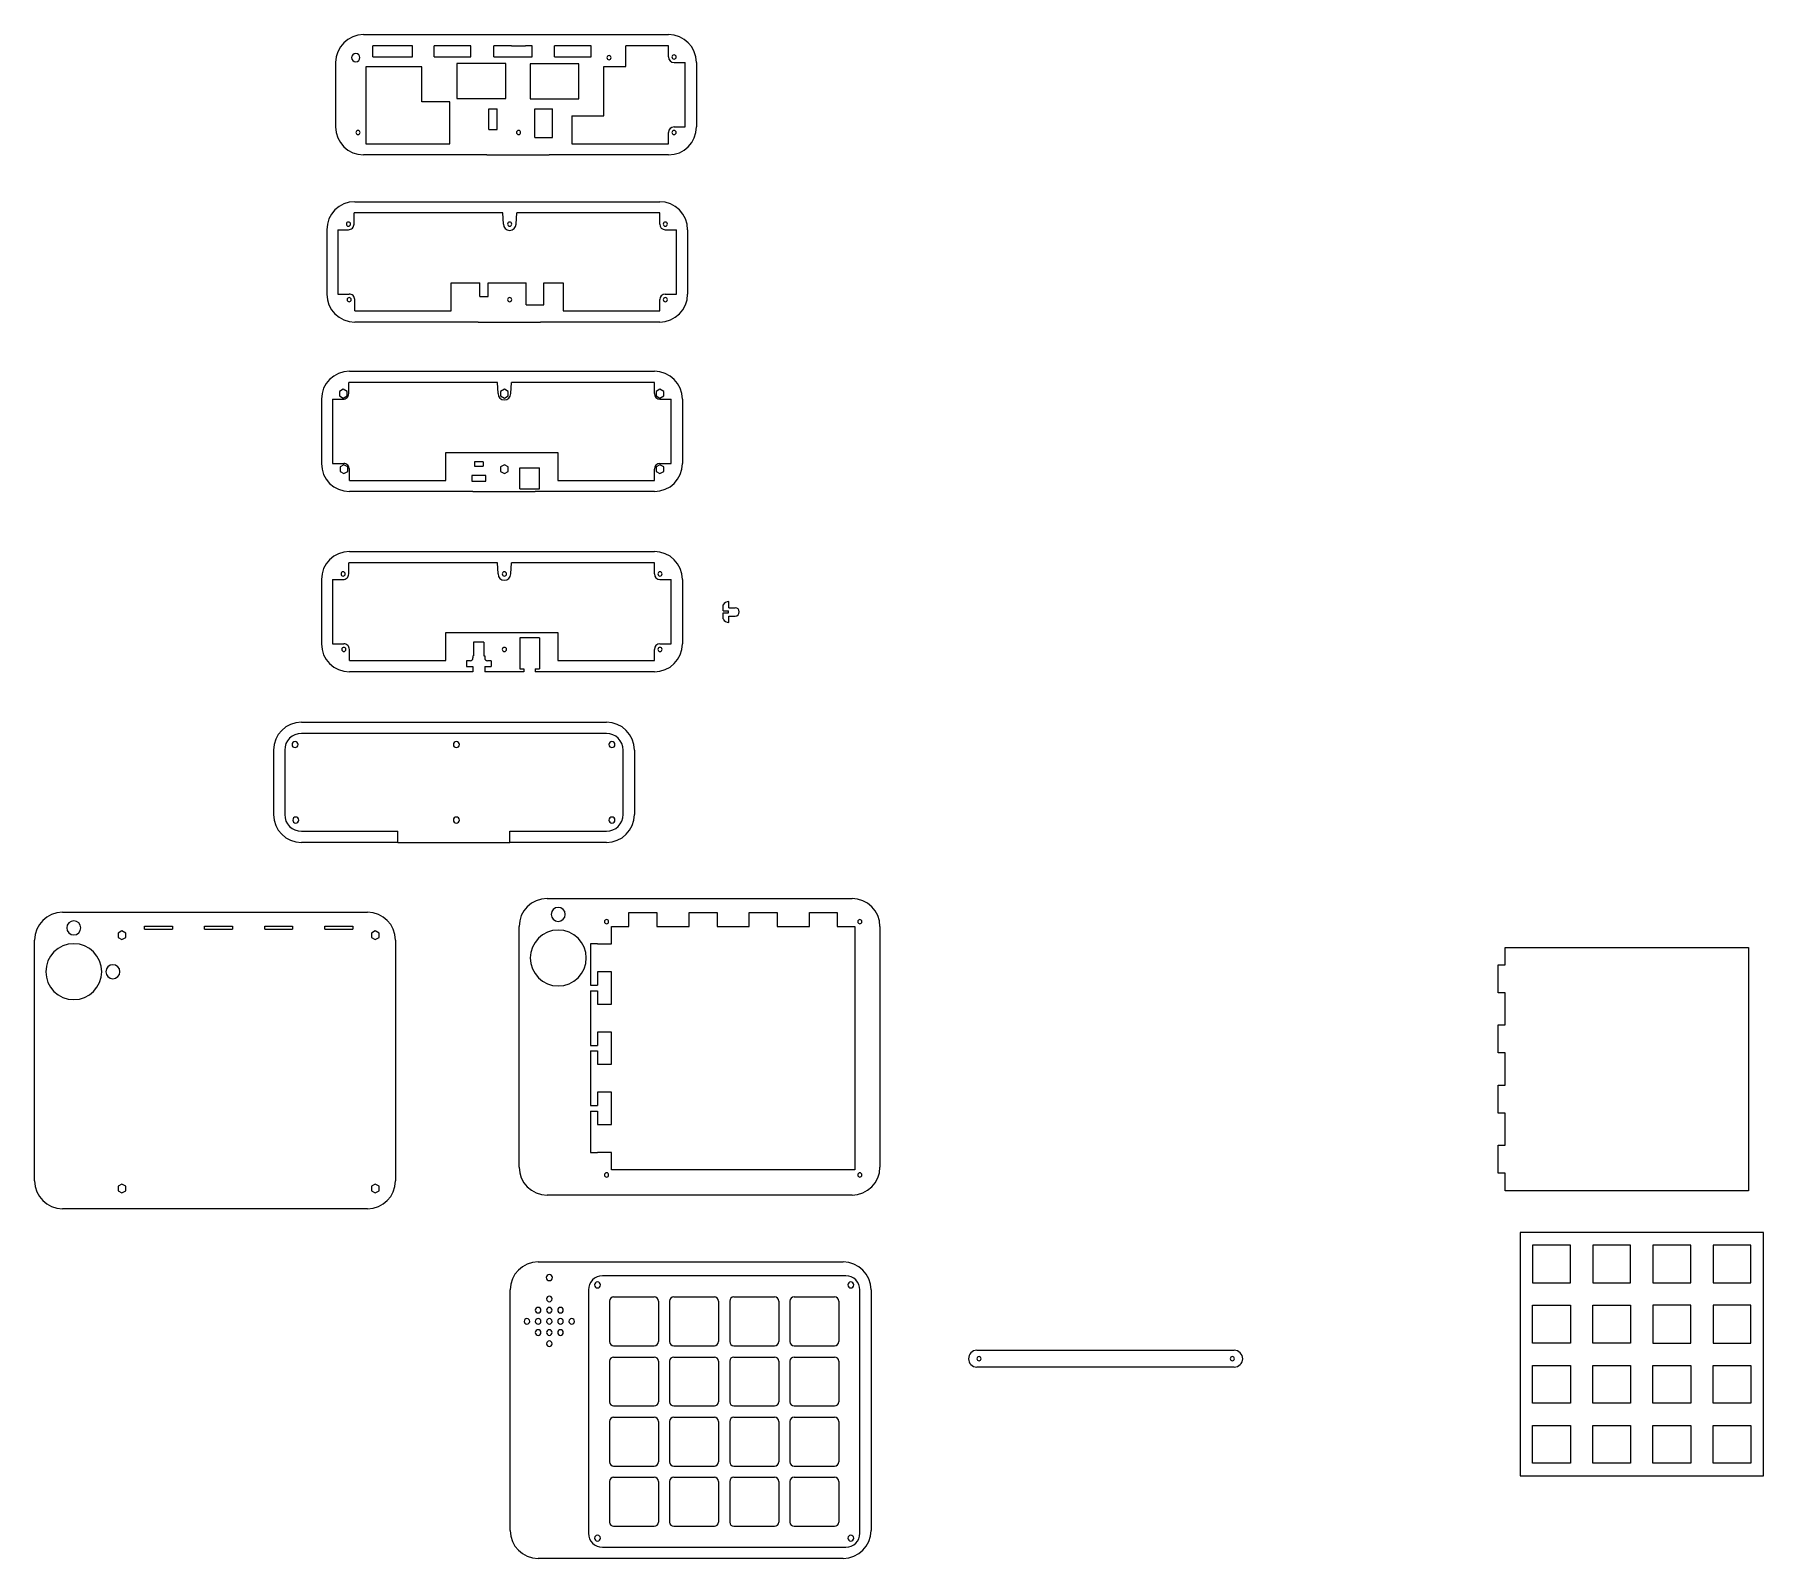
# Model space of a CAD drawing. Header units: millimetres. Extents: x -19 to 1217, y -86 to 1004.
import ezdxf

# ---------------------------------------------------------------- set-up
doc = ezdxf.new("R2010")
doc.units = ezdxf.units.MM
for name, color, linetype, lineweight, true_color in [('layer 1', 5, 'Continuous', 25, 0x0000ff), ('layer 2', 1, 'Continuous', 25, 0xff0000), ('layer 3', 3, 'Continuous', 25, 0x00ff00)]:
    doc.layers.add(name, color=color, linetype=linetype, lineweight=lineweight, true_color=true_color)

msp = doc.modelspace()

# ---------------------------------------------------------------- linework, layer by layer
at = {"layer": 'layer 1'}
for p, q in [((216.2, 1003.5), (434.2, 1003.5)), ((196.2, 983.5), (196.2, 937.5)), ((454.2, 983.5), (454.2, 937.5)), ((304.4, 917.5), (216.2, 917.5)), ((304.4, 917.5), (349, 917.5)), ((434.2, 917.5), (349, 917.5)), ((209.9, 884), (427.9, 884)), ((189.9, 864), (189.9, 818)), ((447.9, 864), (447.9, 818)), ((298.1, 798), (209.9, 798)), ((298.1, 798), (342.7, 798)), ((427.9, 798), (342.7, 798)), ((206.1, 762.8), (424.1, 762.8)), ((186.1, 742.8), (186.1, 696.8)), ((444.1, 742.8), (444.1, 696.8)), ((294.3, 676.8), (206.1, 676.8)), ((294.3, 676.8), (338.9, 676.8)), ((424.1, 676.8), (338.9, 676.8)), ((206.1, 633.9), (424.1, 633.9)), ((186.1, 613.9), (186.1, 567.9)), ((444.1, 613.9), (444.1, 567.9)), ((473.3, 591.4), (473.3, 595.8)), ((477.3, 593.7), (477.3, 598.2)), ((477.3, 593.7), (481.8, 593.7)), ((473.3, 591.4), (477.1, 591.4)), ((473.3, 585.7), (473.3, 590.1)), ((473.3, 590.1), (477.1, 590.1)), ((477.1, 590.1), (477.1, 591.4)), ((477.3, 583.2), (477.3, 587.7)), ((477.3, 587.7), (481.8, 587.7)), ((294.9, 569.1), (294.9, 559.4)), ((302.3, 569.1), (294.9, 569.1)), ((302.3, 569.1), (302.3, 559.4)), ((341.9, 572.2), (327.9, 572.2)), ((327.9, 572.2), (327.9, 550)), ((341.9, 572.2), (341.9, 550)), ((294.4, 559.4), (294.4, 557.8)), ((294.4, 559.4), (294.9, 559.4)), ((302.3, 559.4), (302.8, 559.4)), ((302.8, 559.4), (302.8, 557.8)), ((294.3, 547.9), (206.1, 547.9)), ((289.8, 555.8), (289.8, 551.8)), ((292.4, 555.8), (289.8, 555.8)), ((289.8, 551.8), (294.3, 551.8)), ((294.3, 551.8), (294.3, 547.9)), ((302.9, 551.8), (307.4, 551.8)), ((302.9, 551.8), (302.9, 547.9)), ((330.9, 547.9), (302.9, 547.9)), ((307.4, 555.8), (304.8, 555.8)), ((307.4, 555.8), (307.4, 551.8)), ((327.9, 550), (330.9, 550)), ((330.9, 550), (330.9, 547.9)), ((338.9, 550), (338.9, 547.9)), ((338.9, 550), (341.9, 550)), ((424.1, 547.9), (338.9, 547.9)), ((171.8, 511.9), (389.8, 511.9)), ((151.8, 491.9), (151.8, 445.9)), ((409.8, 491.9), (409.8, 445.9)), ((240.8, 425.9), (171.8, 425.9)), ((240.8, 425.9), (320.8, 425.9)), ((389.8, 425.9), (320.8, 425.9)), ((347.4, 385.8), (565.4, 385.8)), ((1, 376), (219, 376)), ((327.4, 193.8), (327.4, 365.8)), ((585.4, 365.8), (585.4, 193.8)), ((-19, 184), (-19, 356)), ((239, 356), (239, 184)), ((565.4, 173.8), (347.4, 173.8)), ((219, 164), (1, 164)), ((1079, 138), (1052, 138)), ((1052, 138), (1052, 111)), ((1079, 111), (1079, 138)), ((1122, 138), (1095, 138)), ((1095, 138), (1095, 111)), ((1122, 111), (1122, 138)), ((1165, 138), (1138, 138)), ((1138, 138), (1138, 111)), ((1165, 111), (1165, 138)), ((1208, 138), (1181, 138)), ((1181, 138), (1181, 111)), ((1208, 111), (1208, 138)), ((341, 126), (559, 126)), ((321, -66), (321, 106)), ((579, 106), (579, -66)), ((1052, 111), (1079, 111)), ((1095, 111), (1122, 111)), ((1138, 111), (1165, 111)), ((1181, 111), (1208, 111)), ((1052, 68), (1052, 95)), ((1052, 95), (1079, 95)), ((1079, 95), (1079, 68)), ((1095, 68), (1095, 95)), ((1095, 95), (1122, 95)), ((1122, 95), (1122, 68)), ((1165, 95), (1138, 95)), ((1138, 95), (1138, 68)), ((1165, 68), (1165, 95)), ((1208, 95), (1181, 95)), ((1181, 95), (1181, 68)), ((1208, 68), (1208, 95)), ((654.7, 62.8), (838.7, 62.8)), ((1079, 68), (1052, 68)), ((1122, 68), (1095, 68)), ((1138, 68), (1165, 68)), ((1181, 68), (1208, 68)), ((838.7, 50.8), (654.7, 50.8)), ((1052, 25), (1052, 52)), ((1052, 52), (1079, 52)), ((1079, 52), (1079, 25)), ((1095, 25), (1095, 52)), ((1095, 52), (1122, 52)), ((1122, 52), (1122, 25)), ((1138, 25), (1138, 52)), ((1138, 52), (1165, 52)), ((1165, 52), (1165, 25)), ((1181, 25), (1181, 52)), ((1181, 52), (1208, 52)), ((1208, 52), (1208, 25)), ((1079, 25), (1052, 25)), ((1122, 25), (1095, 25)), ((1165, 25), (1138, 25)), ((1208, 25), (1181, 25)), ((1052, -18), (1052, 9)), ((1052, 9), (1079, 9)), ((1079, 9), (1079, -18)), ((1095, -18), (1095, 9)), ((1095, 9), (1122, 9)), ((1122, 9), (1122, -18)), ((1138, -18), (1138, 9)), ((1138, 9), (1165, 9)), ((1165, 9), (1165, -18)), ((1181, -18), (1181, 9)), ((1181, 9), (1208, 9)), ((1208, 9), (1208, -18)), ((1079, -18), (1052, -18)), ((1122, -18), (1095, -18)), ((1165, -18), (1138, -18)), ((1208, -18), (1181, -18)), ((559, -86), (341, -86))]:
    msp.add_line(p, q, dxfattribs=at)
for centre, radius, start, end in [((216.2, 983.5), 20, 90, 180), ((434.2, 983.5), 20, 0, 90), ((216.2, 937.5), 20, 180, 270), ((434.2, 937.5), 20, 270, 0), ((209.9, 864), 20, 90, 180), ((427.9, 864), 20, 0, 90), ((209.9, 818), 20, 180, 270), ((427.9, 818), 20, 270, 0), ((206.1, 742.8), 20, 90, 180), ((424.1, 742.8), 20, 0, 90), ((206.1, 696.8), 20, 180, 270), ((424.1, 696.8), 20, 270, 0), ((206.1, 613.9), 20, 90, 180), ((424.1, 613.9), 20, 0, 90), ((477.3, 593.7), 4.5, 90, 152.734), ((481.8, 590.7), 3, 270, 90), ((477.3, 587.7), 4.5, 207.266, 270), ((206.1, 567.9), 20, 180, 270), ((292.4, 557.8), 2, 270, 0), ((304.8, 557.8), 2, 180, 270), ((424.1, 567.9), 20, 270, 0), ((171.8, 491.9), 20, 90, 180), ((389.8, 491.9), 20, 0, 90), ((171.8, 445.9), 20, 180, 270), ((389.8, 445.9), 20, 270, 0), ((347.4, 365.8), 20, 90, 180), ((565.4, 365.8), 20, 0, 90), ((1, 356), 20, 90, 180), ((219, 356), 20, 0, 90), ((347.4, 193.8), 20, 180, 270), ((565.4, 193.8), 20, 270, 0), ((1, 184), 20, 180, 270), ((219, 184), 20, 270, 0), ((341, 106), 20, 90, 180), ((559, 106), 20, 0, 90), ((654.7, 56.8), 6, 90, 270), ((838.7, 56.8), 6, 270, 90), ((341, -66), 20, 180, 270), ((559, -66), 20, 270, 0)]:
    msp.add_arc(centre, radius, start, end, dxfattribs=at)
at = {"layer": 'layer 2'}
for p, q in [((251.3, 995.5), (222.9, 995.5)), ((222.9, 987.5), (222.9, 995.5)), ((251.3, 987.5), (251.3, 995.5)), ((293, 995.5), (266.6, 995.5)), ((266.6, 987.5), (266.6, 995.5)), ((293, 987.5), (293, 995.5)), ((322, 995.5), (309.3, 995.5)), ((309.3, 987.5), (309.3, 995.5)), ((322, 995.5), (332, 995.5)), ((336.7, 995.5), (332, 995.5)), ((336.7, 987.5), (336.7, 995.5)), ((378.9, 995.5), (352.8, 995.5)), ((352.8, 987.5), (352.8, 995.5)), ((378.9, 987.5), (378.9, 995.5)), ((434.2, 995.5), (403.8, 995.5)), ((403.8, 980.8), (403.8, 995.5)), ((434.2, 995.5), (434.2, 995.5)), ((434.2, 987.5), (434.2, 995.5)), ((257.8, 980.5), (217.8, 980.5)), ((217.8, 980.5), (217.8, 925.5)), ((222.9, 987.5), (251.3, 987.5)), ((257.8, 955.5), (257.8, 980.5)), ((266.6, 987.5), (293, 987.5)), ((318, 982.9), (283, 982.9)), ((283, 982.9), (283, 957.9)), ((309.3, 987.5), (336.7, 987.5)), ((318, 957.9), (318, 982.9)), ((370.2, 982.5), (335.2, 982.5)), ((335.2, 982.5), (335.2, 957.5)), ((352.8, 987.5), (378.9, 987.5)), ((370.2, 957.5), (370.2, 982.5)), ((388, 945.5), (388, 980.8)), ((388, 980.8), (403.8, 980.8)), ((438.2, 983.5), (446.2, 983.5)), ((446.2, 937.5), (446.2, 983.5)), ((277.8, 955.5), (257.8, 955.5)), ((277.8, 925.5), (277.8, 955.5)), ((283, 957.9), (318, 957.9)), ((335.2, 957.5), (370.2, 957.5)), ((305.7, 945.5), (305.7, 950.5)), ((305.7, 950.5), (311.7, 950.5)), ((305.7, 935.6), (305.7, 945.5)), ((311.7, 945.5), (311.7, 950.5)), ((311.7, 935.6), (311.7, 945.5)), ((338.6, 945.5), (338.6, 950.5)), ((338.6, 950.5), (351.3, 950.5)), ((338.6, 929.9), (338.6, 945.5)), ((351.3, 945.5), (351.3, 950.5)), ((351.3, 929.9), (351.3, 945.5)), ((365.2, 945.5), (365.2, 925.5)), ((365.2, 945.5), (388, 945.5)), ((305.7, 935.6), (311.7, 935.6)), ((338.6, 929.9), (351.3, 929.9)), ((434.2, 925.5), (434.2, 933.5)), ((438.2, 937.5), (446.2, 937.5)), ((446.2, 937.5), (446.2, 937.5)), ((217.8, 925.5), (257.8, 925.5)), ((257.8, 925.5), (277.8, 925.5)), ((365.2, 925.5), (434.2, 925.5)), ((209.4, 868), (209.4, 876)), ((315.7, 876), (209.9, 876)), ((316.2, 868), (315.7, 876)), ((325.2, 868), (325.7, 876)), ((427.9, 876), (325.7, 876)), ((427.9, 876), (427.9, 876)), ((427.9, 868), (427.9, 876)), ((197.9, 864), (197.9, 818)), ((197.9, 864), (205.5, 864)), ((431.9, 864), (439.9, 864)), ((439.9, 818), (439.9, 864)), ((197.9, 818), (206, 818)), ((278.9, 806), (278.9, 826)), ((278.9, 826), (299.4, 826)), ((299.4, 816.2), (299.4, 826)), ((299.4, 816.2), (305.4, 816.2)), ((305.4, 826), (332.4, 826)), ((305.4, 816.2), (305.4, 826)), ((332.4, 810.4), (332.4, 826)), ((345.1, 826), (358.9, 826)), ((345.1, 810.4), (345.1, 826)), ((358.9, 826), (358.9, 806)), ((431.9, 818), (439.9, 818)), ((439.9, 818), (439.9, 818)), ((209.9, 806), (209.9, 814)), ((209.9, 806), (278.9, 806)), ((332.4, 810.4), (345.1, 810.4)), ((358.9, 806), (427.9, 806)), ((427.9, 806), (427.9, 814)), ((205.6, 746.8), (205.6, 754.8)), ((311.9, 754.8), (206.1, 754.8)), ((312.4, 746.8), (311.9, 754.8)), ((321.4, 746.8), (321.9, 754.8)), ((424.1, 754.8), (321.9, 754.8)), ((424.1, 754.8), (424.1, 754.8)), ((424.1, 746.8), (424.1, 754.8)), ((194.1, 742.8), (194.1, 696.8)), ((194.1, 742.8), (201.7, 742.8)), ((201.6, 750), (198.9, 748.4)), ((198.9, 748.4), (198.9, 745.2)), ((198.9, 745.2), (201.6, 743.6)), ((204.4, 748.4), (201.6, 750)), ((201.6, 743.6), (204.4, 745.2)), ((204.4, 745.2), (204.4, 748.4)), ((316.9, 750), (314.2, 748.4)), ((314.2, 748.4), (314.2, 745.2)), ((314.2, 745.2), (316.9, 743.6)), ((319.7, 748.4), (316.9, 750)), ((316.9, 743.6), (319.7, 745.2)), ((319.7, 745.2), (319.7, 748.4)), ((428.1, 750), (425.4, 748.4)), ((425.4, 748.4), (425.4, 745.2)), ((425.4, 745.2), (428.1, 743.6)), ((430.9, 748.4), (428.1, 750)), ((428.1, 743.6), (430.9, 745.2)), ((428.1, 742.8), (436.1, 742.8)), ((430.9, 745.2), (430.9, 748.4)), ((436.1, 696.8), (436.1, 742.8)), ((275.1, 684.8), (275.1, 704.8)), ((275.1, 704.8), (355.1, 704.8)), ((355.1, 704.8), (355.1, 684.8)), ((194.1, 696.8), (202.2, 696.8)), ((202.1, 696), (199.4, 694.4)), ((199.4, 694.4), (199.4, 691.2)), ((204.9, 694.4), (202.1, 696)), ((204.9, 691.2), (204.9, 694.4)), ((206.1, 684.8), (206.1, 692.8)), ((295.6, 698), (295.6, 694.9)), ((301.6, 698), (295.6, 698)), ((295.6, 694.9), (301.6, 694.9)), ((301.6, 698), (301.6, 694.9)), ((316.9, 696), (314.2, 694.4)), ((314.2, 694.4), (314.2, 691.2)), ((319.7, 694.4), (316.9, 696)), ((319.7, 691.2), (319.7, 694.4)), ((327.9, 678.8), (327.9, 693.8)), ((327.9, 693.8), (341.9, 693.8)), ((341.9, 678.8), (341.9, 693.8)), ((424.1, 684.8), (424.1, 692.8)), ((428.1, 696), (425.4, 694.4)), ((425.4, 694.4), (425.4, 691.2)), ((428.1, 696.8), (436.1, 696.8)), ((430.9, 694.4), (428.1, 696)), ((430.9, 691.2), (430.9, 694.4)), ((436.1, 696.8), (436.1, 696.8)), ((199.4, 691.2), (202.1, 689.6)), ((202.1, 689.6), (204.9, 691.2)), ((206.1, 684.8), (275.1, 684.8)), ((303.6, 688.2), (293.6, 688.2)), ((293.6, 688.2), (293.6, 684.2)), ((293.6, 684.2), (303.6, 684.2)), ((303.6, 684.2), (303.6, 688.2)), ((314.2, 691.2), (316.9, 689.6)), ((316.9, 689.6), (319.7, 691.2)), ((355.1, 684.8), (424.1, 684.8)), ((425.4, 691.2), (428.1, 689.6)), ((428.1, 689.6), (430.9, 691.2)), ((327.9, 678.8), (341.9, 678.8)), ((205.6, 617.9), (205.6, 625.9)), ((311.9, 625.9), (206.1, 625.9)), ((312.4, 617.9), (311.9, 625.9)), ((321.4, 617.9), (321.9, 625.9)), ((424.1, 625.9), (321.9, 625.9)), ((424.1, 625.9), (424.1, 625.9)), ((424.1, 617.9), (424.1, 625.9)), ((194.1, 613.9), (194.1, 567.9)), ((194.1, 613.9), (201.7, 613.9)), ((428.1, 613.9), (436.1, 613.9)), ((436.1, 567.9), (436.1, 613.9)), ((275.1, 555.9), (275.1, 575.9)), ((275.1, 575.9), (355.1, 575.9)), ((355.1, 575.9), (355.1, 555.9)), ((194.1, 567.9), (202.2, 567.9)), ((206.1, 555.9), (206.1, 563.9)), ((424.1, 555.9), (424.1, 563.9)), ((428.1, 567.9), (436.1, 567.9)), ((436.1, 567.9), (436.1, 567.9)), ((206.1, 555.9), (275.1, 555.9)), ((355.1, 555.9), (424.1, 555.9)), ((389.8, 503.9), (171.8, 503.9)), ((159.8, 491.9), (159.8, 445.9)), ((401.8, 445.9), (401.8, 491.9)), ((171.8, 433.9), (240.8, 433.9)), ((240.8, 425.9), (240.8, 433.9)), ((320.8, 433.9), (389.8, 433.9)), ((320.8, 425.9), (320.8, 433.9)), ((405.9, 365.8), (405.9, 375.8)), ((405.9, 375.8), (425.9, 375.8)), ((425.9, 375.8), (425.9, 365.8)), ((448.9, 365.8), (448.9, 375.8)), ((448.9, 375.8), (468.9, 375.8)), ((468.9, 375.8), (468.9, 365.8)), ((491.9, 365.8), (491.9, 375.8)), ((491.9, 375.8), (511.9, 375.8)), ((511.9, 375.8), (511.9, 365.8)), ((534.9, 365.8), (534.9, 375.8)), ((534.9, 375.8), (554.9, 375.8)), ((554.9, 375.8), (554.9, 365.8)), ((43.5, 362.7), (40.7, 361.1)), ((40.7, 361.1), (40.7, 357.9)), ((46.2, 361.1), (43.5, 362.7)), ((46.2, 357.9), (46.2, 361.1)), ((59.5, 364), (59.5, 366)), ((59.5, 366), (79.5, 366)), ((59.5, 364), (79.5, 364)), ((79.5, 366), (79.5, 364)), ((102.5, 364), (102.5, 366)), ((102.5, 366), (122.5, 366)), ((102.5, 364), (122.5, 364)), ((122.5, 366), (122.5, 364)), ((145.5, 364), (145.5, 366)), ((145.5, 366), (165.5, 366)), ((145.5, 364), (165.5, 364)), ((165.5, 366), (165.5, 364)), ((188.5, 364), (188.5, 366)), ((188.5, 366), (208.5, 366)), ((188.5, 364), (208.5, 364)), ((208.5, 366), (208.5, 364)), ((224.5, 362.7), (221.8, 361.1)), ((221.8, 361.1), (221.8, 357.9)), ((227.3, 361.1), (224.5, 362.7)), ((227.3, 357.9), (227.3, 361.1)), ((393.4, 365.8), (405.9, 365.8)), ((393.4, 353.3), (393.4, 365.8)), ((425.9, 365.8), (448.9, 365.8)), ((468.9, 365.8), (491.9, 365.8)), ((511.9, 365.8), (534.9, 365.8)), ((554.9, 365.8), (567.4, 365.8)), ((567.4, 365.8), (567.4, 191.8)), ((40.7, 357.9), (43.5, 356.4)), ((43.5, 356.4), (46.2, 357.9)), ((221.8, 357.9), (224.5, 356.4)), ((224.5, 356.4), (227.3, 357.9)), ((383.4, 353.3), (378.4, 353.3)), ((378.4, 353.3), (378.4, 323.8)), ((383.4, 353.3), (393.4, 353.3)), ((1032.3, 338.4), (1032.3, 350.9)), ((1032.3, 350.9), (1206.3, 350.9)), ((1206.3, 350.9), (1206.3, 176.9)), ((1027.3, 338.4), (1032.3, 338.4)), ((1027.3, 318.4), (1027.3, 338.4)), ((378.4, 323.8), (383.4, 323.8)), ((393.4, 333.3), (383.4, 333.3)), ((383.4, 333.3), (383.4, 323.8)), ((393.4, 310.3), (393.4, 333.3)), ((378.4, 319.8), (378.4, 280.8)), ((378.4, 319.8), (383.4, 319.8)), ((383.4, 319.8), (383.4, 310.3)), ((383.4, 310.3), (393.4, 310.3)), ((1032.3, 318.4), (1027.3, 318.4)), ((1032.3, 295.4), (1032.3, 318.4)), ((393.4, 290.3), (383.4, 290.3)), ((383.4, 290.3), (383.4, 280.8)), ((393.4, 267.3), (393.4, 290.3)), ((1027.3, 295.4), (1032.3, 295.4)), ((1027.3, 275.4), (1027.3, 295.4)), ((378.4, 280.8), (383.4, 280.8)), ((378.4, 276.8), (378.4, 237.8)), ((378.4, 276.8), (383.4, 276.8)), ((383.4, 276.8), (383.4, 267.3)), ((1032.3, 275.4), (1027.3, 275.4)), ((1032.3, 252.4), (1032.3, 275.4)), ((383.4, 267.3), (393.4, 267.3)), ((393.4, 247.3), (383.4, 247.3)), ((383.4, 247.3), (383.4, 237.8)), ((393.4, 224.3), (393.4, 247.3)), ((1027.3, 252.4), (1032.3, 252.4)), ((1027.3, 232.4), (1027.3, 252.4)), ((378.4, 237.8), (383.4, 237.8)), ((378.4, 233.8), (378.4, 204.3)), ((378.4, 233.8), (383.4, 233.8)), ((383.4, 233.8), (383.4, 224.3)), ((383.4, 224.3), (393.4, 224.3)), ((1032.3, 232.4), (1027.3, 232.4)), ((1032.3, 209.4), (1032.3, 232.4)), ((378.4, 204.3), (383.4, 204.3)), ((393.4, 204.3), (383.4, 204.3)), ((393.4, 191.8), (393.4, 204.3)), ((1027.3, 209.4), (1032.3, 209.4)), ((1027.3, 189.4), (1027.3, 209.4)), ((567.4, 191.8), (393.4, 191.8)), ((1032.3, 189.4), (1027.3, 189.4)), ((1032.3, 176.9), (1032.3, 189.4)), ((43.5, 181.6), (40.7, 180.1)), ((40.7, 180.1), (40.7, 176.9)), ((40.7, 176.9), (43.5, 175.3)), ((46.2, 180.1), (43.5, 181.6)), ((43.5, 175.3), (46.2, 176.9)), ((46.2, 176.9), (46.2, 180.1)), ((224.5, 181.6), (221.8, 180.1)), ((221.8, 180.1), (221.8, 176.9)), ((221.8, 176.9), (224.5, 175.3)), ((227.3, 180.1), (224.5, 181.6)), ((224.5, 175.3), (227.3, 176.9)), ((227.3, 176.9), (227.3, 180.1)), ((1206.3, 176.9), (1032.3, 176.9)), ((1217, 147), (1043, 147)), ((1043, 147), (1043, -27)), ((1217, -27), (1217, 147)), ((561, 116), (387, 116)), ((377, 106), (377, -68)), ((571, -68), (571, 106)), ((1043, -27), (1217, -27)), ((387, -78), (561, -78))]:
    msp.add_line(p, q, dxfattribs=at)
at = {"layer": 'layer 2', "flags": 128}
for points in [[(169.4, 495.9, 1), (165.1, 495.9, 1), (169.4, 495.9)], [(284.7, 495.9, 1), (280.4, 495.9, 1), (284.7, 495.9)], [(395.9, 495.9, 1), (391.6, 495.9, 1), (395.9, 495.9)], [(169.9, 441.9, 1), (165.6, 441.9, 1), (169.9, 441.9)], [(284.7, 441.9, 1), (280.4, 441.9, 1), (284.7, 441.9)], [(395.9, 441.9, 1), (391.6, 441.9, 1), (395.9, 441.9)], [(351.2, 114.8, 1), (346.8, 114.8, 1), (351.2, 114.8)]]:
    msp.add_lwpolyline(points, format="xyb", dxfattribs=at)
at = {"layer": 'layer 2'}
for centre, radius, start, end in [((210.6, 987), 3, 0, 180), ((438.2, 987.5), 1.5, 0, 180), ((210.6, 987), 3, 180, 0), ((391.7, 987), 1.5, 0, 180), ((391.7, 987), 1.5, 180, 0), ((438.2, 987.5), 4, 180, 270), ((438.2, 987.5), 1.5, 180, 0), ((212.2, 933.5), 1.5, 0, 180), ((212.2, 933.5), 1.5, 180, 0), ((327, 933.5), 1.5, 0, 180), ((327, 933.5), 1.5, 180, 0), ((438.2, 933.5), 4, 90, 180), ((438.2, 933.5), 1.5, 0, 180), ((438.2, 933.5), 1.5, 180, 0), ((205.4, 868), 1.5, 0, 180), ((205.4, 868), 1.5, 180, 0), ((205.4, 868), 4, 268.9881, 0), ((209.9, 864), 12, 90, 92.388), ((320.7, 868), 4.5, 180, 0), ((320.7, 868), 1.5, 0, 180), ((320.7, 868), 1.5, 180, 0), ((431.9, 868), 4, 180, 270), ((431.9, 868), 1.5, 0, 180), ((431.9, 868), 1.5, 180, 0), ((209.9, 864), 12, 179.997, 180), ((209.9, 818), 12, 180, 180.0031), ((205.9, 814), 4, 0, 91.0324), ((431.9, 814), 4, 90, 180), ((205.9, 814), 1.5, 0, 180), ((205.9, 814), 1.5, 180, 0), ((320.7, 814), 1.5, 0, 180), ((320.7, 814), 1.5, 180, 0), ((431.9, 814), 1.5, 0, 180), ((431.9, 814), 1.5, 180, 0), ((206.1, 742.8), 12, 90, 92.388), ((206.1, 742.8), 12, 179.997, 180), ((201.6, 746.8), 4, 268.9881, 0), ((316.9, 746.8), 4.5, 180, 0), ((428.1, 746.8), 4, 180, 270), ((206.1, 696.8), 12, 180, 180.0031), ((202.1, 692.8), 4, 0, 91.0324), ((428.1, 692.8), 4, 90, 180), ((201.6, 617.9), 1.5, 0, 180), ((206.1, 613.9), 12, 90, 92.388), ((316.9, 617.9), 1.5, 0, 180), ((428.1, 617.9), 1.5, 0, 180), ((206.1, 613.9), 12, 179.997, 180), ((201.6, 617.9), 1.5, 180, 0), ((201.6, 617.9), 4, 268.9881, 0), ((316.9, 617.9), 4.5, 180, 0), ((316.9, 617.9), 1.5, 180, 0), ((428.1, 617.9), 4, 180, 270), ((428.1, 617.9), 1.5, 180, 0), ((206.1, 567.9), 12, 180, 180.0031), ((202.1, 563.9), 1.5, 0, 180), ((202.1, 563.9), 1.5, 180, 0), ((202.1, 563.9), 4, 0, 91.0324), ((316.9, 563.9), 1.5, 0, 180), ((316.9, 563.9), 1.5, 180, 0), ((428.1, 563.9), 4, 90, 180), ((428.1, 563.9), 1.5, 0, 180), ((428.1, 563.9), 1.5, 180, 0), ((171.8, 491.9), 12, 90, 180), ((389.8, 491.9), 12, 0, 90), ((171.8, 445.9), 12, 180, 270), ((389.8, 445.9), 12, 270, 0), ((355.4, 374.5), 5, 0, 180), ((355.4, 374.5), 5, 180, 0), ((9, 364.8), 5, 0, 180), ((9, 364.8), 5, 180, 0), ((355.4, 343.3), 20, 0, 180), ((389.9, 369.3), 1.5, 0, 180), ((389.9, 369.3), 1.5, 180, 0), ((571, 369.3), 1.5, 0, 180), ((571, 369.3), 1.5, 180, 0), ((9, 333.5), 20, 0, 180), ((37, 333.5), 5, 0, 180), ((355.4, 343.3), 20, 180, 0), ((9, 333.5), 20, 180, 0), ((37, 333.5), 5, 180, 0), ((389.9, 188.2), 1.5, 0, 180), ((389.9, 188.2), 1.5, 180, 0), ((571, 188.2), 1.5, 0, 180), ((571, 188.2), 1.5, 180, 0), ((387, 106), 10, 90, 180), ((561, 106), 10, 0, 90), ((349, 99.5), 2, 0, 180), ((349, 99.5), 2, 180, 0), ((341, 91.5), 2, 0, 180), ((341, 91.5), 2, 180, 0), ((349, 91.5), 2, 0, 180), ((349, 91.5), 2, 180, 0), ((357, 91.5), 2, 0, 180), ((357, 91.5), 2, 180, 0), ((333, 83.5), 2, 0, 180), ((333, 83.5), 2, 180, 0), ((341, 83.5), 2, 0, 180), ((341, 83.5), 2, 180, 0), ((341, 75.5), 2, 0, 180), ((341, 75.5), 2, 180, 0), ((349, 83.5), 2, 0, 180), ((349, 83.5), 2, 180, 0), ((349, 75.5), 2, 0, 180), ((349, 75.5), 2, 180, 0), ((357, 83.5), 2, 0, 180), ((357, 83.5), 2, 180, 0), ((357, 75.5), 2, 0, 180), ((357, 75.5), 2, 180, 0), ((365, 83.5), 2, 0, 180), ((365, 83.5), 2, 180, 0), ((349, 67.5), 2, 0, 180), ((349, 67.5), 2, 180, 0), ((656.2, 56.8), 1.5, 0, 180), ((656.2, 56.8), 1.5, 180, 0), ((837.3, 56.8), 1.5, 0, 180), ((837.3, 56.8), 1.5, 180, 0), ((387, -68), 10, 180, 270), ((561, -68), 10, 270, 0)]:
    msp.add_arc(centre, radius, start, end, dxfattribs=at)
at = {"layer": 'layer 3'}
for p, q in [((395, 101), (424, 101)), ((438, 101), (467, 101)), ((481, 101), (510, 101)), ((524, 101), (553, 101)), ((392, 98), (392, 69)), ((427, 98), (427, 69)), ((435, 98), (435, 69)), ((470, 98), (470, 69)), ((478, 98), (478, 69)), ((513, 98), (513, 69)), ((521, 98), (521, 69)), ((556, 98), (556, 69)), ((395, 66), (424, 66)), ((438, 66), (467, 66)), ((481, 66), (510, 66)), ((524, 66), (553, 66)), ((392, 55), (392, 26)), ((395, 58), (424, 58)), ((427, 55), (427, 26)), ((435, 55), (435, 26)), ((438, 58), (467, 58)), ((470, 55), (470, 26)), ((478, 55), (478, 26)), ((481, 58), (510, 58)), ((513, 55), (513, 26)), ((521, 55), (521, 26)), ((524, 58), (553, 58)), ((556, 55), (556, 26)), ((395, 23), (424, 23)), ((395, 15), (424, 15)), ((438, 23), (467, 23)), ((438, 15), (467, 15)), ((481, 23), (510, 23)), ((481, 15), (510, 15)), ((524, 23), (553, 23)), ((524, 15), (553, 15)), ((392, 12), (392, -17)), ((427, 12), (427, -17)), ((435, 12), (435, -17)), ((470, 12), (470, -17)), ((478, 12), (478, -17)), ((513, 12), (513, -17)), ((521, 12), (521, -17)), ((556, 12), (556, -17)), ((395, -20), (424, -20)), ((438, -20), (467, -20)), ((481, -20), (510, -20)), ((524, -20), (553, -20)), ((392, -31), (392, -60)), ((395, -28), (424, -28)), ((427, -31), (427, -60)), ((435, -31), (435, -60)), ((438, -28), (467, -28)), ((470, -31), (470, -60)), ((478, -31), (478, -60)), ((481, -28), (510, -28)), ((513, -31), (513, -60)), ((521, -31), (521, -60)), ((524, -28), (553, -28)), ((556, -31), (556, -60)), ((395, -63), (424, -63)), ((438, -63), (467, -63)), ((481, -63), (510, -63)), ((524, -63), (553, -63))]:
    msp.add_line(p, q, dxfattribs=at)
at = {"layer": 'layer 3', "flags": 128}
for points in [[(385.6, 109.5, 1), (381.3, 109.5, 1), (385.6, 109.5)], [(566.7, 109.5, 1), (562.4, 109.5, 1), (566.7, 109.5)], [(385.6, -71.5, 1), (381.3, -71.5, 1), (385.6, -71.5)], [(566.7, -71.5, 1), (562.4, -71.5, 1), (566.7, -71.5)]]:
    msp.add_lwpolyline(points, format="xyb", dxfattribs=at)
at = {"layer": 'layer 3'}
for centre, start, end in [((395, 98), 90, 180), ((424, 98), 0, 90), ((438, 98), 90, 180), ((467, 98), 0, 90), ((481, 98), 90, 180), ((510, 98), 0, 90), ((524, 98), 90, 180), ((553, 98), 0, 90), ((395, 69), 180, 270), ((424, 69), 270, 0), ((438, 69), 180, 270), ((467, 69), 270, 0), ((481, 69), 180, 270), ((510, 69), 270, 0), ((524, 69), 180, 270), ((553, 69), 270, 0), ((395, 55), 90, 180), ((424, 55), 0, 90), ((438, 55), 90, 180), ((467, 55), 0, 90), ((481, 55), 90, 180), ((510, 55), 0, 90), ((524, 55), 90, 180), ((553, 55), 0, 90), ((395, 26), 180, 270), ((424, 26), 270, 0), ((438, 26), 180, 270), ((467, 26), 270, 0), ((481, 26), 180, 270), ((510, 26), 270, 0), ((524, 26), 180, 270), ((553, 26), 270, 0), ((395, 12), 90, 180), ((424, 12), 0, 90), ((438, 12), 90, 180), ((467, 12), 0, 90), ((481, 12), 90, 180), ((510, 12), 0, 90), ((524, 12), 90, 180), ((553, 12), 0, 90), ((395, -17), 180, 270), ((424, -17), 270, 0), ((438, -17), 180, 270), ((467, -17), 270, 0), ((481, -17), 180, 270), ((510, -17), 270, 0), ((524, -17), 180, 270), ((553, -17), 270, 0), ((395, -31), 90, 180), ((424, -31), 0, 90), ((438, -31), 90, 180), ((467, -31), 0, 90), ((481, -31), 90, 180), ((510, -31), 0, 90), ((524, -31), 90, 180), ((553, -31), 0, 90), ((395, -60), 180, 270), ((424, -60), 270, 0), ((438, -60), 180, 270), ((467, -60), 270, 0), ((481, -60), 180, 270), ((510, -60), 270, 0), ((524, -60), 180, 270), ((553, -60), 270, 0)]:
    msp.add_arc(centre, 3, start, end, dxfattribs=at)

doc.saveas('drawing.dxf')
